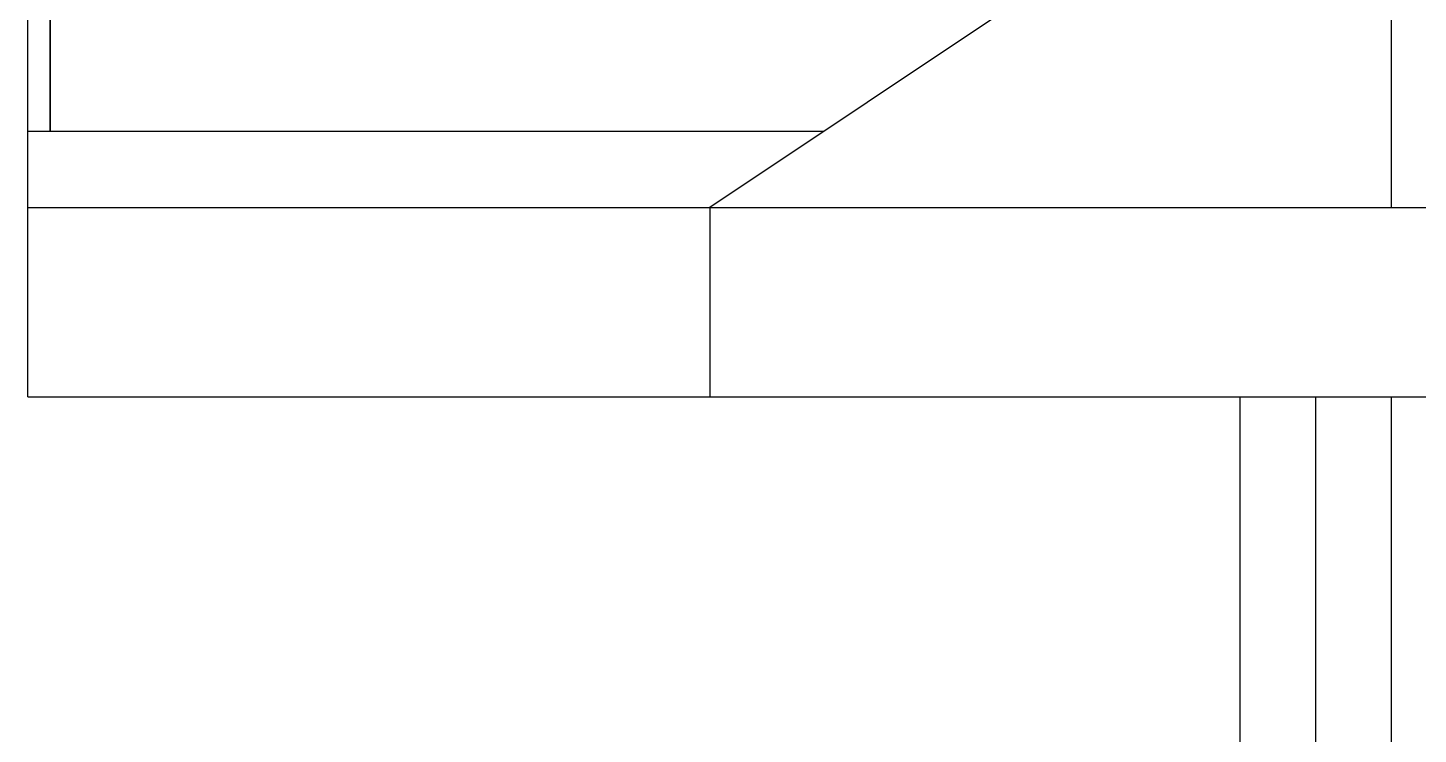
# Model space of a CAD drawing. Header units: inches. Extents: x -343 to 13887, y -13069 to -746.
# Drawn here: x 3742.76 to 3779.46, y -9133.06 to -9114.43 of the extents above; entities that cross this region are included whole.
import ezdxf

# ---------------------------------------------------------------- set-up
doc = ezdxf.new("R2010")
doc.units = ezdxf.units.IN
doc.header["$LTSCALE"] = 17
doc.header["$MEASUREMENT"] = 0
doc.layers.add('OUTLINE', color=1, linetype='Continuous', lineweight=25)

msp = doc.modelspace()

# ---------------------------------------------------------------- linework, layer by layer
for p, q in [((3742.755, -9117.163), (3742.755, -9083.338)), ((3743.344, -9113.927), (3743.344, -9117.163)), ((3743.347, -9117.163), (3743.347, -9113.927)), ((3743.344, -9117.163), (3742.755, -9117.163)), ((3763.755, -9117.163), (3742.755, -9117.163)), ((3743.347, -9117.163), (3743.344, -9117.163))]:
    msp.add_line(p, q)
at = {"layer": 'OUTLINE'}
for p, q in [((3778.755, -9119.163), (3778.755, -9012.163)), ((3742.755, -9124.163), (3742.755, -9083.163)), ((3778.755, -9107.163), (3760.755, -9119.163)), ((3742.755, -9122.163), (3742.755, -9117.163)), ((3742.755, -9119.163), (4238.755, -9119.163)), ((3760.755, -9119.163), (3760.755, -9124.163)), ((3742.755, -9124.163), (4238.755, -9124.163)), ((3774.755, -9195.163), (3774.755, -9124.163)), ((3776.755, -9195.163), (3776.755, -9124.163)), ((3778.755, -9231.163), (3778.755, -9124.163))]:
    msp.add_line(p, q, dxfattribs=at)

doc.saveas('drawing.dxf')
